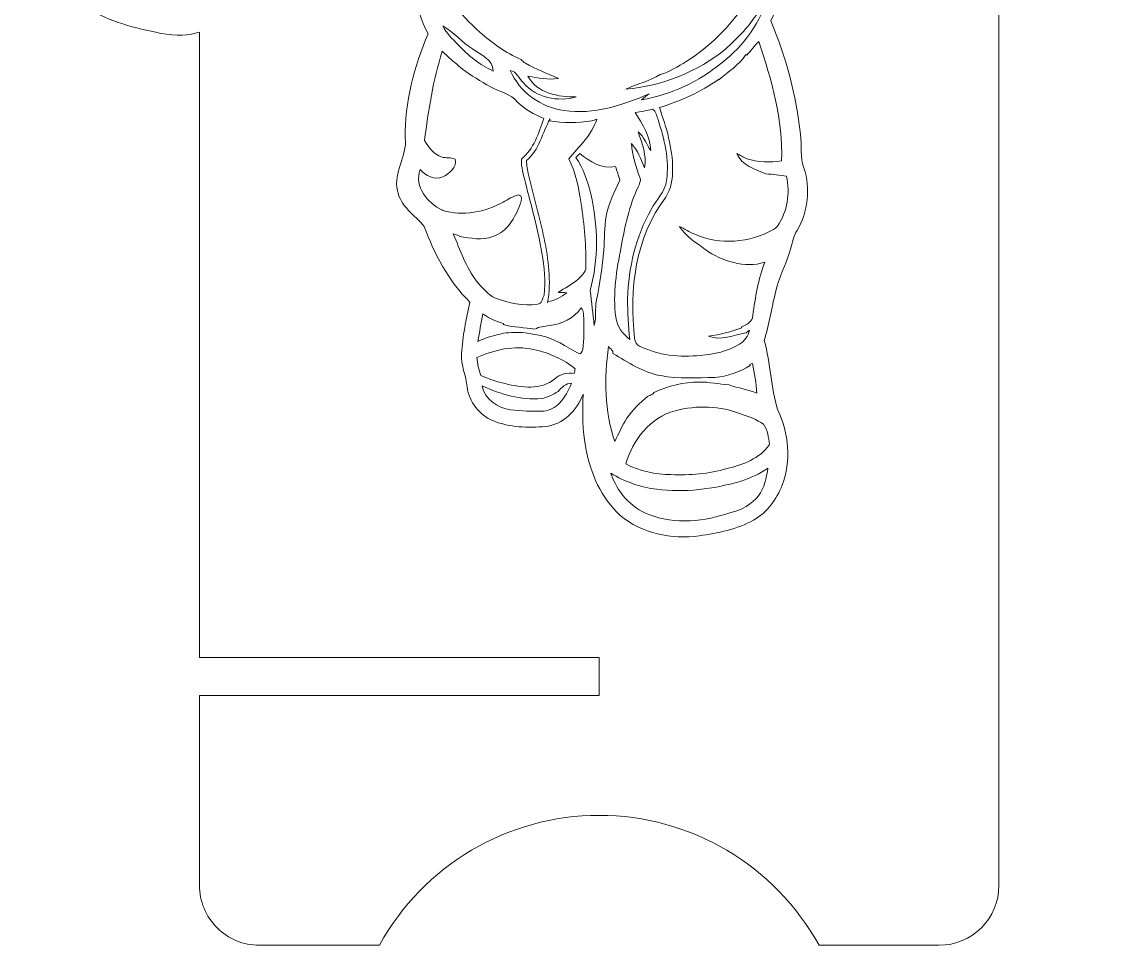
# Model space of a CAD drawing. Header units: millimetres. Extents: x -1650 to -402, y -637 to 45.
# Drawn here: x -1263.7 to -1155, y -146.6 to -54.2 of the extents above; entities that cross this region are included whole.
import ezdxf

# ---------------------------------------------------------------- set-up
doc = ezdxf.new("R2010")
doc.units = ezdxf.units.MM
doc.linetypes.add('K5LT32771', pattern=[0])
doc.linetypes.add('K5LT32772', pattern=[0])
doc.layers.add('layer 1', color=7, linetype='Continuous')

msp = doc.modelspace()

# ---------------------------------------------------------------- linework, layer by layer
at = {"layer": 'layer 1', "color": 1, "linetype": 'K5LT32771', "lineweight": 18, "true_color": 0xff0000}
for points, knots in [([(-1245.92, -55.23), (-1246.9, -55.56), (-1248.27, -55.62), (-1249.8, -55.35), (-1252.39, -54.79), (-1254.86, -54.25), (-1257.13, -52.8), (-1258.46, -51.96), (-1259.54, -50.8), (-1259.94, -49.33), (-1261.11, -48.16), (-1262.08, -47.05), (-1262.48, -45.34), (-1262.95, -43.29), (-1262.56, -41.31), (-1261.91, -39.36), (-1261.76, -38.91), (-1261.61, -38.48), (-1261.45, -38.05), (-1262.76, -36.5), (-1263.7, -34.85), (-1263.59, -32.72), (-1263.43, -29.7), (-1261.82, -26.66), (-1258.91, -25.48), (-1258.51, -25.32), (-1258.11, -25.2), (-1257.71, -25.13), (-1257.74, -24.81), (-1257.75, -24.48), (-1257.75, -24.14), (-1257.74, -24), (-1257.77, -23.82), (-1257.78, -23.68), (-1257.89, -22.53), (-1257.87, -21.54), (-1257.36, -20.46), (-1256.51, -18.67), (-1255.12, -17.61), (-1253.55, -16.52), (-1251.79, -15.3), (-1249.55, -14.82), (-1247.46, -15.31), (-1247.06, -15.41), (-1246.67, -15.53), (-1246.29, -15.68), (-1246.25, -15.14), (-1246.19, -14.63), (-1245.97, -14), (-1245.22, -11.76), (-1243.42, -10.28), (-1241.35, -9.31), (-1240.64, -8.97), (-1239.91, -8.72), (-1239.16, -8.58), (-1239.34, -7.64), (-1239.45, -6.69), (-1239.45, -5.71), (-1239.45, -3.87), (-1238.84, -2.05), (-1237.45, -0.79), (-1237.03, -0.41), (-1236.59, -0.12), (-1236.12, 0.11), (-1236.54, 6.32), (-1235.58, 12.66), (-1232.81, 18.26), (-1230.43, 23.05), (-1226.7, 27.14), (-1222.14, 29.92), (-1222.01, 30.81), (-1221.79, 31.72), (-1221.25, 32.44), (-1218.39, 36.23), (-1214.5, 37.44), (-1210.15, 37.19), (-1208.56, 37.26), (-1206.98, 37.08), (-1205.49, 36.41), (-1205.23, 36.74), (-1204.93, 37.05), (-1204.58, 37.33), (-1202.44, 39.07), (-1199.9, 39.08), (-1197.31, 38.8), (-1195.49, 38.56), (-1194.44, 37.79), (-1194.61, 36.18), (-1194.61, 36.18), (-1194.68, 32.57), (-1194.68, 32.57), (-1191.89, 31.57), (-1189.26, 30.14), (-1186.91, 28.33), (-1184.85, 26.74), (-1183.03, 24.86), (-1181.48, 22.78), (-1176.88, 22.39), (-1175.65, 19.46), (-1173.64, 16.04), (-1172.44, 13.5), (-1172.31, 11.57), (-1174.43, 10.93), (-1174.43, 10.93), (-1176.01, 10.47), (-1176.01, 10.47), (-1175.23, 6.88), (-1175.02, 3.17), (-1175.26, -0.51), (-1174.19, -1.11), (-1173.3, -2.01), (-1172.78, -3.21), (-1171.91, -5.25), (-1172.1, -7.33), (-1172.56, -9.44), (-1173.27, -12.73), (-1174.95, -15.72), (-1177.05, -18.33), (-1178.43, -20.04), (-1180.02, -21.58), (-1181.99, -22.49), (-1182.01, -22.55), (-1182.04, -22.61), (-1182.06, -22.67), (-1181.67, -22.72), (-1181.28, -22.78), (-1180.89, -22.84), (-1180.19, -22.39), (-1179.45, -22.05), (-1178.56, -21.89), (-1176.97, -21.59), (-1175.31, -21.97), (-1174.04, -22.87), (-1173.92, -22.79), (-1173.81, -22.71), (-1173.7, -22.63), (-1172.57, -21.29), (-1171.44, -20.22), (-1169.57, -19.95), (-1166.95, -19.58), (-1164.15, -20.78), (-1162.86, -23.15), (-1162.58, -23.65), (-1162.4, -24.15), (-1162.29, -24.65), (-1162.15, -24.67), (-1162.02, -24.68), (-1161.89, -24.69), (-1160.21, -24.84), (-1158.93, -25.94), (-1158.16, -27.38), (-1157.32, -28.94), (-1157.1, -30.62), (-1157.11, -32.35), (-1157.07, -32.41), (-1157.04, -32.47), (-1157, -32.53), (-1155.99, -34.4), (-1155.11, -36.2), (-1155.04, -38.37), (-1154.98, -40.57), (-1155.93, -41.77), (-1156.99, -43.33), (-1157.21, -44.51), (-1157.76, -45.61), (-1158.63, -46.47), (-1160.32, -48.16), (-1162.32, -48.9), (-1164.49, -49.76), (-1164.98, -49.91), (-1165.45, -50.08), (-1165.92, -50.24)], [0.6904094, 0.6904094, 0.6904094, 0.6904094, 0.6947368, 0.6947368, 0.6947368, 0.7052632, 0.7052632, 0.7052632, 0.7157895, 0.7157895, 0.7157895, 0.7263158, 0.7263158, 0.7263158, 0.7368421, 0.7368421, 0.7368421, 0.7473684, 0.7473684, 0.7473684, 0.7578947, 0.7578947, 0.7578947, 0.7684211, 0.7684211, 0.7684211, 0.7789474, 0.7789474, 0.7789474, 0.7894737, 0.7894737, 0.7894737, 0.8, 0.8, 0.8, 0.8105263, 0.8105263, 0.8105263, 0.8210526, 0.8210526, 0.8210526, 0.8315789, 0.8315789, 0.8315789, 0.8421053, 0.8421053, 0.8421053, 0.8526316, 0.8526316, 0.8526316, 0.8631579, 0.8631579, 0.8631579, 0.8736842, 0.8736842, 0.8736842, 0.8842105, 0.8842105, 0.8842105, 0.8947368, 0.8947368, 0.8947368, 0.9052632, 0.9052632, 0.9052632, 0.9157895, 0.9157895, 0.9157895, 0.9263158, 0.9263158, 0.9263158, 0.9368421, 0.9368421, 0.9368421, 0.9473684, 0.9473684, 0.9473684, 0.9578947, 0.9578947, 0.9578947, 0.9684211, 0.9684211, 0.9684211, 0.9789474, 0.9789474, 0.9789474, 1, 1, 1, 1.0105263, 1.0105263, 1.0105263, 1.0210526, 1.0210526, 1.0210526, 1.0315789, 1.0315789, 1.0315789, 1.0421053, 1.0421053, 1.0421053, 1.0526316, 1.0526316, 1.0526316, 1.0631579, 1.0631579, 1.0631579, 1.0736842, 1.0736842, 1.0736842, 1.0842105, 1.0842105, 1.0842105, 1.0947368, 1.0947368, 1.0947368, 1.1052632, 1.1052632, 1.1052632, 1.1157895, 1.1157895, 1.1157895, 1.1263158, 1.1263158, 1.1263158, 1.1368421, 1.1368421, 1.1368421, 1.1473684, 1.1473684, 1.1473684, 1.1578947, 1.1578947, 1.1578947, 1.1684211, 1.1684211, 1.1684211, 1.1789474, 1.1789474, 1.1789474, 1.1894737, 1.1894737, 1.1894737, 1.2, 1.2, 1.2, 1.2105263, 1.2105263, 1.2105263, 1.2210526, 1.2210526, 1.2210526, 1.2315789, 1.2315789, 1.2315789, 1.2421053, 1.2421053, 1.2421053, 1.2526316, 1.2526316, 1.2526316, 1.2631579, 1.2631579, 1.2631579, 1.2736842, 1.2736842, 1.2736842, 1.2842105, 1.2842105, 1.2842105, 1.2850836, 1.2850836, 1.2850836, 1.2850836]), ([(-1165.92, -50.24), (-1165.92, -94.12), (-1165.92, -140.6), (-1165.92, -140.6), (-1165.92, -143.91), (-1168.61, -146.6), (-1171.92, -146.6), (-1171.92, -146.6), (-1183.92, -146.6), (-1183.92, -146.6), (-1188.34, -138.58), (-1196.77, -133.6), (-1205.92, -133.6), (-1215.08, -133.6), (-1223.5, -138.58), (-1227.92, -146.6), (-1227.92, -146.6), (-1239.92, -146.6), (-1239.92, -146.6), (-1241.51, -146.6), (-1243.04, -145.97), (-1244.16, -144.84), (-1245.29, -143.72), (-1245.92, -142.19), (-1245.92, -140.6), (-1245.92, -140.6), (-1245.92, -121.6), (-1245.92, -121.6), (-1205.92, -121.6), (-1205.92, -121.6), (-1205.92, -117.8), (-1205.92, -117.8), (-1245.92, -117.8), (-1245.92, -117.8), (-1245.92, -87.83), (-1245.92, -55.23)], [0.8143234, 0.8143234, 0.8143234, 0.8143234, 0.8421053, 0.8421053, 0.8421053, 0.8947368, 0.8947368, 0.8947368, 1, 1, 1, 1.0526316, 1.0526316, 1.0526316, 1.1052632, 1.1052632, 1.1052632, 1.1578947, 1.1578947, 1.1578947, 1.2105263, 1.2105263, 1.2105263, 1.2631579, 1.2631579, 1.2631579, 1.3157895, 1.3157895, 1.3684211, 1.3684211, 1.4210526, 1.4210526, 1.4736842, 1.4736842, 1.4976956, 1.4976956, 1.4976956, 1.4976956])]:
    msp.add_open_spline(points, degree=3, knots=knots, dxfattribs=at)
at = {"layer": 'layer 1', "color": 3, "linetype": 'K5LT32772', "lineweight": 18, "true_color": 0x00ff00}
for points, knots in [([(-1202.69, 35), (-1201.28, 36.15), (-1199.32, 36), (-1197.63, 35.82), (-1199.12, 35.8), (-1200.86, 35.84), (-1201.98, 34.69), (-1202.84, 33.75), (-1202.61, 32.38), (-1202.31, 31.26), (-1201.65, 31.17), (-1200.99, 31.07), (-1200.33, 30.98), (-1199.56, 32.18), (-1198.83, 33.39), (-1198.05, 34.58), (-1198.55, 33.31), (-1199.22, 32.12), (-1199.74, 30.86), (-1195.77, 30.11), (-1191.95, 28.44), (-1188.74, 25.95), (-1186.49, 24.23), (-1184.58, 22.1), (-1183.01, 19.75), (-1181.13, 20.03), (-1179.05, 19.33), (-1178.05, 17.64), (-1179.21, 18.56), (-1180.8, 19.27), (-1182.25, 18.57), (-1181.4, 16.97), (-1180.59, 15.34), (-1180.01, 13.63), (-1179.34, 13.2), (-1178.55, 13.09), (-1177.77, 13.08), (-1178.41, 12.9), (-1179.05, 12.75), (-1179.72, 12.71), (-1178.13, 7.79), (-1177.86, 2.51), (-1178.47, -2.6), (-1177.3, -2.72), (-1176.03, -3.25), (-1175.54, -4.4), (-1174.94, -5.79), (-1175.21, -7.36), (-1175.49, -8.8), (-1176.15, -11.61), (-1177.61, -14.19), (-1179.38, -16.45), (-1180.7, -18.04), (-1182.25, -19.6), (-1184.3, -20.16), (-1184.99, -21.96), (-1185.69, -23.78), (-1186.67, -25.45), (-1184.48, -25.31), (-1182.3, -25.64), (-1180.15, -26), (-1179.51, -25.5), (-1178.84, -24.97), (-1178.01, -24.84), (-1176.7, -24.57), (-1175.03, -25.31), (-1174.86, -26.77), (-1173.74, -26.19), (-1172.61, -25.6), (-1171.61, -24.81), (-1170.95, -24.01), (-1170.24, -23.09), (-1169.15, -22.92), (-1167.77, -22.75), (-1166.16, -23.29), (-1165.49, -24.58), (-1165.03, -25.39), (-1165.07, -26.35), (-1165.11, -27.25), (-1164.15, -27.51), (-1163.15, -27.59), (-1162.16, -27.68), (-1161.53, -27.74), (-1161.09, -28.28), (-1160.8, -28.8), (-1160.15, -30.05), (-1160.1, -31.51), (-1160.12, -32.89), (-1160.15, -33.31), (-1159.82, -33.62), (-1159.64, -33.97), (-1158.84, -35.34), (-1158.1, -36.84), (-1158.04, -38.46), (-1158.01, -39.96), (-1159.13, -41.09), (-1159.89, -42.26), (-1159.91, -43.04), (-1160.19, -43.79), (-1160.74, -44.34), (-1162.06, -45.67), (-1163.88, -46.29), (-1165.59, -46.97), (-1165.24, -46.51), (-1164.88, -46.06), (-1164.53, -45.6), (-1164.98, -45.79), (-1165.41, -46.01), (-1165.85, -46.2), (-1165.71, -45.89), (-1165.55, -45.58), (-1165.39, -45.27), (-1165.55, -44.95), (-1165.79, -44.63), (-1165.78, -44.26), (-1165.81, -43.42), (-1165.23, -42.76), (-1164.83, -42.07), (-1164.93, -42.08), (-1165.12, -42.09), (-1165.22, -42.09), (-1165.12, -41.61), (-1165.19, -41.13), (-1165.24, -40.65), (-1166.96, -41.12), (-1168.15, -42.64), (-1169.86, -43.12), (-1171.84, -43.78), (-1174, -43.1), (-1175.65, -41.95), (-1176.14, -42.35), (-1176.65, -42.72), (-1177.18, -43.06), (-1177, -43.56), (-1176.9, -44.09), (-1176.77, -44.61), (-1176.05, -45.22), (-1175.21, -45.73), (-1174.69, -46.55), (-1174.22, -47.18), (-1174.05, -47.97), (-1173.93, -48.73), (-1174.26, -48.62), (-1174.59, -48.51), (-1174.91, -48.39), (-1174.61, -48.71), (-1174.31, -49.04), (-1174.03, -49.37), (-1174.38, -49.32), (-1174.72, -49.26), (-1175.07, -49.2), (-1174.73, -49.41), (-1174.39, -49.63), (-1174.07, -49.87), (-1175.97, -49.84), (-1177.91, -49.71), (-1179.73, -49.08), (-1180.49, -48.82), (-1181.23, -48.45), (-1181.79, -47.87), (-1182.23, -47.37), (-1182.93, -47.32), (-1183.49, -47.02), (-1185.14, -46.31), (-1186.48, -45.08), (-1187.72, -43.81), (-1187.34, -45.89), (-1187.1, -48.03), (-1187.46, -50.13), (-1187.68, -51.5), (-1188.13, -52.83), (-1188.74, -54.08), (-1187.24, -57.71), (-1186.19, -61.54), (-1185.78, -65.44), (-1185.61, -66.56), (-1185.87, -67.75), (-1185.43, -68.82), (-1184.76, -70.88), (-1185.03, -73.2), (-1186.11, -75.07), (-1186.47, -75.64), (-1186.58, -76.31), (-1186.78, -76.95), (-1187.22, -78.41), (-1187.94, -79.78), (-1188.28, -81.28), (-1188.69, -82.88), (-1188.92, -84.51), (-1189.4, -86.09), (-1188.77, -88.38), (-1188.76, -90.79), (-1188.04, -93.05), (-1186.95, -95.36), (-1186.68, -98.14), (-1187.6, -100.55), (-1188.17, -101.97), (-1189.11, -103.3), (-1190.47, -104.05), (-1192.13, -104.99), (-1194.04, -105.35), (-1195.91, -105.62), (-1198.66, -106.01), (-1201.66, -105.41), (-1203.82, -103.58), (-1205.71, -101.84), (-1206.8, -99.38), (-1207.25, -96.88), (-1207.6, -95.09), (-1207.59, -93.27), (-1207.53, -91.46), (-1208.14, -93.06), (-1209.52, -94.53), (-1211.31, -94.69), (-1213.05, -94.83), (-1214.88, -94.8), (-1216.51, -94.12), (-1217.91, -93.56), (-1218.93, -92.22), (-1219.13, -90.73), (-1219.25, -89.62), (-1219.77, -88.57), (-1219.69, -87.42), (-1219.61, -85.67), (-1219.22, -83.95), (-1218.85, -82.25), (-1220.98, -80.14), (-1222.41, -77.45), (-1223.43, -74.67), (-1224.39, -73.53), (-1225.83, -72.63), (-1226.11, -71.07), (-1226.54, -69.25), (-1225.11, -67.64), (-1225.33, -65.84), (-1225.4, -62.24), (-1224.44, -58.69), (-1223.05, -55.39), (-1224.55, -52.73), (-1224.52, -49.52), (-1224.13, -46.58), (-1226.23, -47.88), (-1228.76, -48.24), (-1231.19, -48.33), (-1231.81, -48.33), (-1232.36, -48.64), (-1232.95, -48.77), (-1235.63, -49.42), (-1238.48, -49.07), (-1241.04, -48.14), (-1241.53, -47.9), (-1242.04, -48.21), (-1242.54, -48.28), (-1245.06, -48.9), (-1247.88, -48.95), (-1250.18, -47.59), (-1249.53, -48.56), (-1249.18, -49.72), (-1249.2, -50.89), (-1249.43, -50.82), (-1249.67, -50.75), (-1249.91, -50.69), (-1249.64, -51.17), (-1249.25, -51.57), (-1248.91, -52), (-1249.32, -51.88), (-1249.71, -51.73), (-1250.11, -51.59), (-1249.8, -51.87), (-1249.48, -52.14), (-1249.17, -52.42), (-1251.35, -51.95), (-1253.6, -51.47), (-1255.52, -50.27), (-1256.29, -49.77), (-1257.06, -49.06), (-1257.11, -48.08), (-1257.1, -47.8), (-1257.38, -47.66), (-1257.55, -47.48), (-1258.42, -46.71), (-1259.28, -45.83), (-1259.55, -44.66), (-1259.88, -43.2), (-1259.52, -41.71), (-1259.07, -40.32), (-1258.75, -39.39), (-1258.47, -38.43), (-1257.89, -37.62), (-1258.98, -36.18), (-1260.65, -34.86), (-1260.6, -32.88), (-1260.45, -31.05), (-1259.59, -28.98), (-1257.78, -28.26), (-1256.5, -27.73), (-1255.09, -28.12), (-1253.89, -28.67), (-1254.19, -27.19), (-1254.78, -25.74), (-1254.75, -24.21), (-1254.73, -23.39), (-1255.04, -22.53), (-1254.65, -21.75), (-1254.09, -20.51), (-1252.92, -19.73), (-1251.84, -18.98), (-1250.78, -18.24), (-1249.42, -17.92), (-1248.15, -18.23), (-1246.47, -18.62), (-1245.1, -19.78), (-1243.98, -21.04), (-1243.87, -19.91), (-1243.78, -18.77), (-1243.51, -17.66), (-1243.28, -16.78), (-1243.45, -15.83), (-1243.13, -14.96), (-1242.69, -13.53), (-1241.38, -12.61), (-1240.08, -12.02), (-1239.09, -11.55), (-1237.96, -11.26), (-1236.88, -11.56), (-1235.66, -11.86), (-1234.73, -12.75), (-1233.89, -13.62), (-1235.33, -11.23), (-1236.44, -8.54), (-1236.45, -5.71), (-1236.44, -4.74), (-1236.19, -3.69), (-1235.44, -3.02), (-1234.75, -2.39), (-1233.79, -2.2), (-1232.9, -2.07), (-1233.72, 4.35), (-1233.04, 11.1), (-1230.12, 16.93), (-1227.76, 21.73), (-1223.85, 25.72), (-1219.11, 28.19), (-1219.53, 29.89), (-1218.55, 31.62), (-1217.12, 32.51), (-1217.48, 32.01), (-1217.93, 31.54), (-1218.08, 30.92), (-1218.31, 30.2), (-1218.21, 29.43), (-1218.08, 28.7), (-1214.44, 30.37), (-1210.46, 31.28), (-1206.46, 31.38), (-1206.67, 32.29), (-1207.53, 32.81), (-1208.33, 33.14), (-1209.47, 33.62), (-1210.7, 33.77), (-1211.9, 33.97), (-1210.18, 34.27), (-1208.3, 34.4), (-1206.66, 33.65), (-1205.75, 33.23), (-1205.1, 32.37), (-1204.86, 31.4), (-1204.52, 31.39), (-1204.18, 31.37), (-1203.83, 31.35), (-1203.89, 32.63), (-1203.77, 34.13), (-1202.69, 35)], [0, 0, 0, 0, 0.008, 0.008, 0.008, 0.016, 0.016, 0.016, 0.024, 0.024, 0.024, 0.032, 0.032, 0.032, 0.04, 0.04, 0.04, 0.048, 0.048, 0.048, 0.056, 0.056, 0.056, 0.064, 0.064, 0.064, 0.072, 0.072, 0.072, 0.08, 0.08, 0.08, 0.088, 0.088, 0.088, 0.096, 0.096, 0.096, 0.104, 0.104, 0.104, 0.112, 0.112, 0.112, 0.12, 0.12, 0.12, 0.128, 0.128, 0.128, 0.136, 0.136, 0.136, 0.144, 0.144, 0.144, 0.152, 0.152, 0.152, 0.16, 0.16, 0.16, 0.168, 0.168, 0.168, 0.176, 0.176, 0.176, 0.184, 0.184, 0.184, 0.192, 0.192, 0.192, 0.2, 0.2, 0.2, 0.208, 0.208, 0.208, 0.216, 0.216, 0.216, 0.224, 0.224, 0.224, 0.232, 0.232, 0.232, 0.24, 0.24, 0.24, 0.248, 0.248, 0.248, 0.256, 0.256, 0.256, 0.264, 0.264, 0.264, 0.272, 0.272, 0.272, 0.28, 0.28, 0.28, 0.288, 0.288, 0.288, 0.296, 0.296, 0.296, 0.304, 0.304, 0.304, 0.312, 0.312, 0.312, 0.32, 0.32, 0.32, 0.328, 0.328, 0.328, 0.336, 0.336, 0.336, 0.344, 0.344, 0.344, 0.352, 0.352, 0.352, 0.36, 0.36, 0.36, 0.368, 0.368, 0.368, 0.376, 0.376, 0.376, 0.384, 0.384, 0.384, 0.392, 0.392, 0.392, 0.4, 0.4, 0.4, 0.408, 0.408, 0.408, 0.416, 0.416, 0.416, 0.424, 0.424, 0.424, 0.432, 0.432, 0.432, 0.44, 0.44, 0.44, 0.448, 0.448, 0.448, 0.456, 0.456, 0.456, 0.464, 0.464, 0.464, 0.472, 0.472, 0.472, 0.48, 0.48, 0.48, 0.488, 0.488, 0.488, 0.496, 0.496, 0.496, 0.504, 0.504, 0.504, 0.512, 0.512, 0.512, 0.52, 0.52, 0.52, 0.528, 0.528, 0.528, 0.536, 0.536, 0.536, 0.544, 0.544, 0.544, 0.552, 0.552, 0.552, 0.56, 0.56, 0.56, 0.568, 0.568, 0.568, 0.576, 0.576, 0.576, 0.584, 0.584, 0.584, 0.592, 0.592, 0.592, 0.6, 0.6, 0.6, 0.608, 0.608, 0.608, 0.616, 0.616, 0.616, 0.624, 0.624, 0.624, 0.632, 0.632, 0.632, 0.64, 0.64, 0.64, 0.648, 0.648, 0.648, 0.656, 0.656, 0.656, 0.664, 0.664, 0.664, 0.672, 0.672, 0.672, 0.68, 0.68, 0.68, 0.688, 0.688, 0.688, 0.696, 0.696, 0.696, 0.704, 0.704, 0.704, 0.712, 0.712, 0.712, 0.72, 0.72, 0.72, 0.728, 0.728, 0.728, 0.736, 0.736, 0.736, 0.744, 0.744, 0.744, 0.752, 0.752, 0.752, 0.76, 0.76, 0.76, 0.768, 0.768, 0.768, 0.776, 0.776, 0.776, 0.784, 0.784, 0.784, 0.792, 0.792, 0.792, 0.8, 0.8, 0.8, 0.808, 0.808, 0.808, 0.816, 0.816, 0.816, 0.824, 0.824, 0.824, 0.832, 0.832, 0.832, 0.84, 0.84, 0.84, 0.848, 0.848, 0.848, 0.856, 0.856, 0.856, 0.864, 0.864, 0.864, 0.872, 0.872, 0.872, 0.88, 0.88, 0.88, 0.888, 0.888, 0.888, 0.896, 0.896, 0.896, 0.904, 0.904, 0.904, 0.912, 0.912, 0.912, 0.92, 0.92, 0.92, 0.928, 0.928, 0.928, 0.936, 0.936, 0.936, 0.944, 0.944, 0.944, 0.952, 0.952, 0.952, 0.96, 0.96, 0.96, 0.968, 0.968, 0.968, 0.976, 0.976, 0.976, 0.984, 0.984, 0.984, 1, 1, 1, 1]), ([(-1194.68, -33.72), (-1194.68, -33.72), (-1194.68, -33.72), (-1194.68, -33.72), (-1195.1, -33.93), (-1195.53, -34.14), (-1195.91, -34.44), (-1196.12, -35.32), (-1196.13, -36.25), (-1196.35, -37.13), (-1197.06, -40.19), (-1197.89, -43.3), (-1199.59, -45.98), (-1200.78, -47.96), (-1202.49, -49.85), (-1204.82, -50.4), (-1206.86, -50.9), (-1208.94, -50.23), (-1210.72, -49.24), (-1211.7, -48.58), (-1212.69, -47.92), (-1213.52, -47.08), (-1213.52, -47), (-1213.52, -46.85), (-1213.52, -46.77), (-1211.42, -47.94), (-1209.07, -48.86), (-1206.63, -48.82), (-1207.92, -47.99), (-1209.15, -47.07), (-1210.18, -45.92), (-1210.47, -45.91), (-1210.77, -45.9), (-1211.06, -45.89), (-1211.84, -46.63), (-1212.95, -46.54), (-1213.94, -46.51), (-1215.03, -46.09), (-1216.08, -45.57), (-1217.09, -44.97), (-1217.9, -44.47), (-1218.56, -43.51), (-1219.63, -43.6), (-1220.25, -43.63), (-1220.93, -43.46), (-1221.52, -43.68), (-1221.9, -45.31), (-1222.38, -46.95), (-1222.41, -48.64), (-1221.68, -51.26), (-1219.86, -53.44), (-1217.86, -55.23), (-1216.61, -56.3), (-1215.27, -57.33), (-1213.74, -57.95), (-1213.64, -58.13), (-1213.46, -58.24), (-1213.28, -58.34), (-1212.22, -58.92), (-1211.12, -59.39), (-1210, -59.85), (-1211.02, -60.06), (-1212.04, -59.77), (-1213.05, -59.63), (-1212.13, -61.35), (-1209.99, -61.74), (-1208.21, -61.7), (-1210.05, -62.24), (-1212.22, -61.78), (-1213.51, -60.31), (-1213.94, -59.88), (-1214.16, -59.18), (-1214.82, -59.05), (-1213.89, -61.23), (-1211.75, -62.77), (-1209.41, -63.08), (-1206.48, -63.51), (-1203.57, -62.54), (-1200.91, -61.4), (-1201.18, -61.58), (-1201.43, -61.77), (-1201.67, -62), (-1198.75, -61.48), (-1195.94, -60.19), (-1193.65, -58.3), (-1191.45, -56.61), (-1189.72, -54.2), (-1188.97, -51.51), (-1189.53, -52.11), (-1189.72, -52.95), (-1190.25, -53.58), (-1191.09, -54.82), (-1192.14, -55.89), (-1193.25, -56.9), (-1196.08, -59.21), (-1199.63, -60.62), (-1203.26, -60.94), (-1202.13, -60.4), (-1200.87, -60.14), (-1199.81, -59.48), (-1198.86, -59.21), (-1198.05, -58.64), (-1197.2, -58.18), (-1194.89, -56.65), (-1192.78, -54.72), (-1191.34, -52.33), (-1190.44, -50.64), (-1189.58, -48.84), (-1189.51, -46.89), (-1189.89, -47.41), (-1190.15, -48), (-1190.46, -48.56), (-1191.05, -49.65), (-1191.95, -50.52), (-1192.82, -51.38), (-1193.55, -52.05), (-1194.29, -52.75), (-1195.21, -53.15), (-1193.91, -51.7), (-1192.59, -50.17), (-1191.84, -48.34), (-1190.65, -46.28), (-1189.98, -43.92), (-1189.78, -41.55), (-1189.62, -40.44), (-1190.21, -39.36), (-1189.91, -38.26), (-1189.84, -37.69), (-1189.16, -37.38), (-1189.23, -36.76), (-1189.2, -34.69), (-1189.24, -32.63), (-1189.25, -30.56), (-1189.24, -30.2), (-1189.35, -29.87), (-1189.49, -29.56), (-1190.95, -31.25), (-1192.71, -32.67), (-1194.68, -33.72)], [0, 0, 0, 0, 0.021277, 0.021277, 0.021277, 0.042553, 0.042553, 0.042553, 0.06383, 0.06383, 0.06383, 0.085106, 0.085106, 0.085106, 0.106383, 0.106383, 0.106383, 0.12766, 0.12766, 0.12766, 0.148936, 0.148936, 0.148936, 0.170213, 0.170213, 0.170213, 0.191489, 0.191489, 0.191489, 0.212766, 0.212766, 0.212766, 0.234043, 0.234043, 0.234043, 0.255319, 0.255319, 0.255319, 0.276596, 0.276596, 0.276596, 0.297872, 0.297872, 0.297872, 0.319149, 0.319149, 0.319149, 0.340426, 0.340426, 0.340426, 0.361702, 0.361702, 0.361702, 0.382979, 0.382979, 0.382979, 0.404255, 0.404255, 0.404255, 0.425532, 0.425532, 0.425532, 0.446809, 0.446809, 0.446809, 0.468085, 0.468085, 0.468085, 0.489362, 0.489362, 0.489362, 0.510638, 0.510638, 0.510638, 0.531915, 0.531915, 0.531915, 0.553191, 0.553191, 0.553191, 0.574468, 0.574468, 0.574468, 0.595745, 0.595745, 0.595745, 0.617021, 0.617021, 0.617021, 0.638298, 0.638298, 0.638298, 0.659574, 0.659574, 0.659574, 0.680851, 0.680851, 0.680851, 0.702128, 0.702128, 0.702128, 0.723404, 0.723404, 0.723404, 0.744681, 0.744681, 0.744681, 0.765957, 0.765957, 0.765957, 0.787234, 0.787234, 0.787234, 0.808511, 0.808511, 0.808511, 0.829787, 0.829787, 0.829787, 0.851064, 0.851064, 0.851064, 0.87234, 0.87234, 0.87234, 0.893617, 0.893617, 0.893617, 0.914894, 0.914894, 0.914894, 0.93617, 0.93617, 0.93617, 0.957447, 0.957447, 0.957447, 1, 1, 1, 1]), ([(-1221.56, -54.6), (-1221.56, -54.6), (-1221.56, -54.6), (-1221.56, -54.6), (-1221.22, -55.34), (-1220.6, -55.88), (-1220.06, -56.47), (-1219.04, -57.54), (-1217.88, -58.51), (-1216.52, -59.13), (-1216.54, -57.93), (-1217.77, -57.5), (-1218.59, -56.91), (-1219.67, -56.25), (-1220.46, -55.22), (-1221.56, -54.6)], [0, 0, 0, 0, 0.166667, 0.166667, 0.166667, 0.333333, 0.333333, 0.333333, 0.5, 0.5, 0.5, 0.666667, 0.666667, 0.666667, 1, 1, 1, 1]), ([(-1191.15, -57.53), (-1191.15, -57.53), (-1191.15, -57.53), (-1191.15, -57.53), (-1191.23, -57.48), (-1191.23, -57.48), (-1191.91, -58.51), (-1192.98, -59.19), (-1193.92, -59.96), (-1193.92, -59.96), (-1193.97, -59.95), (-1193.97, -59.95), (-1195.77, -61.23), (-1197.8, -62.12), (-1199.9, -62.78), (-1199.19, -64.76), (-1198.57, -66.81), (-1198.57, -68.93), (-1198.55, -69.9), (-1198.72, -70.9), (-1199.26, -71.73), (-1202.29, -75.72), (-1202.97, -81.03), (-1202.37, -85.89), (-1202.3, -86.18), (-1202.2, -86.53), (-1201.88, -86.65), (-1200.01, -87.56), (-1197.84, -87.8), (-1195.78, -87.57), (-1194.42, -87.48), (-1193.05, -87.15), (-1191.87, -86.44), (-1191.34, -86.16), (-1191.03, -85.63), (-1190.89, -85.06), (-1190.97, -85.13), (-1191.13, -85.26), (-1191.21, -85.32), (-1192.44, -85.52), (-1193.76, -86.16), (-1194.97, -85.64), (-1193.83, -85.52), (-1192.71, -85.21), (-1191.63, -84.81), (-1191.63, -84.81), (-1191.7, -84.75), (-1191.7, -84.75), (-1191.23, -84.48), (-1190.53, -84.23), (-1190.55, -83.57), (-1190.29, -81.77), (-1190.03, -79.96), (-1189.34, -78.26), (-1191.41, -78.87), (-1193.59, -78.15), (-1195.32, -76.99), (-1196.22, -76.26), (-1197.28, -75.67), (-1197.9, -74.66), (-1197.37, -74.89), (-1196.9, -75.27), (-1196.34, -75.44), (-1193.85, -76.58), (-1190.86, -76.3), (-1188.49, -74.99), (-1188.33, -74.9), (-1188.19, -74.78), (-1188.08, -74.64), (-1187.08, -73.2), (-1186.8, -71.34), (-1187.18, -69.64), (-1187.87, -69.58), (-1188.55, -69.45), (-1189.23, -69.4), (-1190.32, -68.97), (-1191.68, -68.56), (-1192.14, -67.36), (-1191.81, -67.53), (-1191.5, -67.75), (-1191.15, -67.89), (-1190.03, -68.24), (-1188.83, -68.31), (-1187.67, -68.11), (-1187.52, -64.01), (-1188.66, -60.01), (-1189.96, -56.16), (-1190.37, -56.61), (-1190.75, -57.08), (-1191.15, -57.53)], [0, 0, 0, 0, 0.032258, 0.032258, 0.064516, 0.064516, 0.064516, 0.096774, 0.096774, 0.096774, 0.129032, 0.129032, 0.129032, 0.16129, 0.16129, 0.16129, 0.193548, 0.193548, 0.193548, 0.225806, 0.225806, 0.225806, 0.258065, 0.258065, 0.258065, 0.290323, 0.290323, 0.290323, 0.322581, 0.322581, 0.322581, 0.354839, 0.354839, 0.354839, 0.387097, 0.387097, 0.387097, 0.419355, 0.419355, 0.419355, 0.451613, 0.451613, 0.451613, 0.483871, 0.483871, 0.483871, 0.516129, 0.516129, 0.516129, 0.548387, 0.548387, 0.548387, 0.580645, 0.580645, 0.580645, 0.612903, 0.612903, 0.612903, 0.645161, 0.645161, 0.645161, 0.677419, 0.677419, 0.677419, 0.709677, 0.709677, 0.709677, 0.741935, 0.741935, 0.741935, 0.774194, 0.774194, 0.774194, 0.806452, 0.806452, 0.806452, 0.83871, 0.83871, 0.83871, 0.870968, 0.870968, 0.870968, 0.903226, 0.903226, 0.903226, 0.935484, 0.935484, 0.935484, 1, 1, 1, 1]), ([(-1223.39, -66.07), (-1223.39, -66.07), (-1223.39, -66.07), (-1223.39, -66.07), (-1222.99, -66.75), (-1222.48, -67.45), (-1221.7, -67.72), (-1221.26, -67.87), (-1220.75, -67.7), (-1220.34, -67.94), (-1220.11, -68.73), (-1220.91, -69.4), (-1221.55, -69.7), (-1222.39, -70.08), (-1223.27, -69.61), (-1223.83, -68.98), (-1224.49, -70.7), (-1223.07, -72.34), (-1221.61, -73.05), (-1221.61, -73.05), (-1221.58, -73.09), (-1221.58, -73.09), (-1219.54, -73.64), (-1217.36, -73.25), (-1215.53, -72.24), (-1215.04, -71.97), (-1214.56, -71.63), (-1214, -71.52), (-1213.52, -71.58), (-1213.73, -72.14), (-1213.82, -72.45), (-1214.35, -73.76), (-1215.09, -75.23), (-1216.55, -75.67), (-1217.63, -76.1), (-1218.79, -75.83), (-1219.9, -75.69), (-1219.9, -75.69), (-1219.93, -75.6), (-1219.93, -75.6), (-1220.08, -75.55), (-1220.38, -75.45), (-1220.53, -75.4), (-1219.84, -77.03), (-1219.24, -78.74), (-1218.18, -80.18), (-1217.61, -80.8), (-1217.07, -81.52), (-1216.28, -81.84), (-1214.96, -82.36), (-1213.52, -82.64), (-1212.1, -82.46), (-1211.63, -82.45), (-1211.62, -81.85), (-1211.42, -81.55), (-1211.32, -80.14), (-1211.37, -78.73), (-1211.65, -77.35), (-1212.07, -74.96), (-1212.7, -72.62), (-1213.31, -70.28), (-1213.47, -69.51), (-1213.74, -68.73), (-1213.7, -67.93), (-1212.49, -66.89), (-1211.94, -65.35), (-1211.47, -63.87), (-1212.39, -63.42), (-1213.36, -62.99), (-1214.08, -62.22), (-1214.79, -61.41), (-1215.89, -61.19), (-1216.8, -60.69), (-1217.78, -60.16), (-1218.71, -59.55), (-1219.61, -58.92), (-1220.12, -58.5), (-1220.62, -58.07), (-1221.1, -57.62), (-1221.24, -57.5), (-1221.49, -57.27), (-1221.62, -57.14), (-1222.55, -60.04), (-1223.02, -63.06), (-1223.39, -66.07)], [0, 0, 0, 0, 0.034483, 0.034483, 0.034483, 0.068966, 0.068966, 0.068966, 0.103448, 0.103448, 0.103448, 0.137931, 0.137931, 0.137931, 0.172414, 0.172414, 0.172414, 0.206897, 0.206897, 0.206897, 0.241379, 0.241379, 0.241379, 0.275862, 0.275862, 0.275862, 0.310345, 0.310345, 0.310345, 0.344828, 0.344828, 0.344828, 0.37931, 0.37931, 0.37931, 0.413793, 0.413793, 0.413793, 0.448276, 0.448276, 0.448276, 0.482759, 0.482759, 0.482759, 0.517241, 0.517241, 0.517241, 0.551724, 0.551724, 0.551724, 0.586207, 0.586207, 0.586207, 0.62069, 0.62069, 0.62069, 0.655172, 0.655172, 0.655172, 0.689655, 0.689655, 0.689655, 0.724138, 0.724138, 0.724138, 0.758621, 0.758621, 0.758621, 0.793103, 0.793103, 0.793103, 0.827586, 0.827586, 0.827586, 0.862069, 0.862069, 0.862069, 0.896552, 0.896552, 0.896552, 0.931034, 0.931034, 0.931034, 1, 1, 1, 1]), ([(-1202.31, -63.26), (-1202.31, -63.26), (-1202.31, -63.26), (-1202.31, -63.26), (-1201.6, -64.43), (-1200.83, -65.65), (-1200.74, -67.07), (-1201.21, -66.47), (-1201.41, -65.69), (-1202.02, -65.2), (-1201.63, -66.35), (-1201.13, -67.57), (-1201.39, -68.8), (-1201.77, -67.96), (-1202.05, -67.03), (-1202.7, -66.36), (-1202.63, -67.56), (-1202.23, -68.72), (-1201.83, -69.85), (-1201.7, -70.14), (-1201.92, -70.43), (-1202.01, -70.71), (-1202.92, -72.59), (-1203.35, -74.65), (-1203.72, -76.69), (-1204.17, -79.01), (-1204.58, -81.39), (-1204.26, -83.75), (-1204.17, -84.68), (-1203.54, -85.41), (-1202.85, -85.99), (-1203.06, -84.64), (-1203.03, -83.27), (-1203.09, -81.91), (-1202.98, -78.81), (-1202.27, -75.67), (-1200.72, -72.96), (-1200.2, -72.01), (-1199.31, -71.21), (-1199.18, -70.07), (-1198.87, -68.01), (-1199.41, -65.93), (-1200.03, -63.97), (-1200.17, -63.61), (-1200.22, -63.14), (-1200.59, -62.94), (-1201.16, -63.09), (-1201.74, -63.17), (-1202.31, -63.26)], [0, 0, 0, 0, 0.058824, 0.058824, 0.058824, 0.117647, 0.117647, 0.117647, 0.176471, 0.176471, 0.176471, 0.235294, 0.235294, 0.235294, 0.294118, 0.294118, 0.294118, 0.352941, 0.352941, 0.352941, 0.411765, 0.411765, 0.411765, 0.470588, 0.470588, 0.470588, 0.529412, 0.529412, 0.529412, 0.588235, 0.588235, 0.588235, 0.647059, 0.647059, 0.647059, 0.705882, 0.705882, 0.705882, 0.764706, 0.764706, 0.764706, 0.823529, 0.823529, 0.823529, 0.882353, 0.882353, 0.882353, 1, 1, 1, 1]), ([(-1210.84, -63.89), (-1210.84, -63.89), (-1210.84, -63.89), (-1210.84, -63.89), (-1211.6, -65.29), (-1211.9, -67.02), (-1213.2, -68.08), (-1213.16, -68.56), (-1213.12, -69.05), (-1213, -69.52), (-1212.48, -71.64), (-1211.89, -73.75), (-1211.42, -75.88), (-1211, -77.99), (-1210.7, -80.16), (-1211.08, -82.3), (-1211.08, -82.3), (-1211.05, -82.18), (-1211.05, -82.18), (-1210.35, -82.09), (-1209.7, -81.75), (-1209.16, -81.3), (-1209.46, -81.29), (-1209.75, -81.28), (-1210.04, -81.27), (-1209.37, -80.84), (-1208.62, -80.5), (-1208.03, -79.94), (-1207.71, -79.6), (-1207.24, -79.28), (-1207.25, -78.76), (-1207.2, -76.63), (-1207.43, -74.5), (-1207.72, -72.4), (-1207.98, -70.86), (-1208.24, -69.29), (-1208.97, -67.89), (-1207.92, -66.67), (-1206.65, -65.52), (-1206.16, -63.94), (-1206.29, -63.98), (-1206.53, -64.06), (-1206.65, -64.1), (-1208.06, -64.35), (-1209.5, -64.34), (-1210.91, -64.1), (-1210.89, -64.05), (-1210.86, -63.95), (-1210.84, -63.89)], [0, 0, 0, 0, 0.058824, 0.058824, 0.058824, 0.117647, 0.117647, 0.117647, 0.176471, 0.176471, 0.176471, 0.235294, 0.235294, 0.235294, 0.294118, 0.294118, 0.294118, 0.352941, 0.352941, 0.352941, 0.411765, 0.411765, 0.411765, 0.470588, 0.470588, 0.470588, 0.529412, 0.529412, 0.529412, 0.588235, 0.588235, 0.588235, 0.647059, 0.647059, 0.647059, 0.705882, 0.705882, 0.705882, 0.764706, 0.764706, 0.764706, 0.823529, 0.823529, 0.823529, 0.882353, 0.882353, 0.882353, 1, 1, 1, 1]), ([(-1208.25, -67.76), (-1208.25, -67.76), (-1208.25, -67.76), (-1208.25, -67.76), (-1207.51, -68.86), (-1207.07, -70.12), (-1206.77, -71.4), (-1206.03, -74.57), (-1205.94, -77.94), (-1206.83, -81.09), (-1206.67, -82.25), (-1206.55, -83.42), (-1206.41, -84.59), (-1206.18, -83.76), (-1206.38, -82.89), (-1206.19, -82.05), (-1205.87, -80.39), (-1205.57, -78.72), (-1205.46, -77.03), (-1205.37, -75.9), (-1205.43, -74.76), (-1205.23, -73.64), (-1204.98, -72.37), (-1204.41, -71.19), (-1203.84, -70.04), (-1203.99, -69.58), (-1204.13, -69.13), (-1204.29, -68.67), (-1205.63, -68.98), (-1206.87, -68.17), (-1207.87, -67.37), (-1208, -67.5), (-1208.13, -67.63), (-1208.25, -67.76)], [0, 0, 0, 0, 0.083333, 0.083333, 0.083333, 0.166667, 0.166667, 0.166667, 0.25, 0.25, 0.25, 0.333333, 0.333333, 0.333333, 0.416667, 0.416667, 0.416667, 0.5, 0.5, 0.5, 0.583333, 0.583333, 0.583333, 0.666667, 0.666667, 0.666667, 0.75, 0.75, 0.75, 0.833333, 0.833333, 0.833333, 1, 1, 1, 1]), ([(-1210.94, -84.59), (-1210.94, -84.59), (-1210.94, -84.59), (-1210.94, -84.59), (-1211.41, -84.69), (-1211.95, -84.68), (-1212.35, -84.96), (-1213.4, -84.74), (-1214.49, -84.82), (-1215.52, -84.48), (-1215.52, -84.48), (-1215.47, -84.4), (-1215.47, -84.4), (-1216.07, -84.21), (-1216.68, -84.01), (-1217.2, -83.64), (-1217.29, -83.59), (-1217.46, -83.48), (-1217.55, -83.43), (-1217.76, -84.33), (-1217.89, -85.25), (-1218.05, -86.17), (-1217.25, -85.76), (-1216.37, -85.58), (-1215.51, -85.35), (-1214.78, -85.3), (-1214.05, -85.22), (-1213.31, -85.31), (-1212.81, -85.43), (-1212.29, -85.48), (-1211.78, -85.58), (-1210.41, -85.89), (-1209.22, -86.68), (-1208.02, -87.36), (-1207.79, -87.54), (-1207.59, -87.18), (-1207.57, -86.99), (-1207.42, -85.98), (-1207.45, -84.96), (-1207.46, -83.95), (-1207.5, -83.57), (-1207.44, -83.13), (-1207.71, -82.83), (-1208.46, -83.87), (-1209.69, -84.45), (-1210.94, -84.59)], [0, 0, 0, 0, 0.0625, 0.0625, 0.0625, 0.125, 0.125, 0.125, 0.1875, 0.1875, 0.1875, 0.25, 0.25, 0.25, 0.3125, 0.3125, 0.3125, 0.375, 0.375, 0.375, 0.4375, 0.4375, 0.4375, 0.5, 0.5, 0.5, 0.5625, 0.5625, 0.5625, 0.625, 0.625, 0.625, 0.6875, 0.6875, 0.6875, 0.75, 0.75, 0.75, 0.8125, 0.8125, 0.8125, 0.875, 0.875, 0.875, 1, 1, 1, 1]), ([(-1218.16, -87.8), (-1218.16, -87.8), (-1218.16, -87.8), (-1218.16, -87.8), (-1218.11, -88.41), (-1217.96, -89.01), (-1217.75, -89.59), (-1216.96, -89.91), (-1216.16, -90.22), (-1215.32, -90.4), (-1213.72, -90.78), (-1211.71, -91.1), (-1210.37, -89.92), (-1209.85, -89.4), (-1209.11, -89.31), (-1208.41, -89.38), (-1208.39, -89.27), (-1208.35, -89.05), (-1208.33, -88.93), (-1208.86, -88.4), (-1209.55, -88.08), (-1210.21, -87.74), (-1210.94, -87.42), (-1211.69, -87.13), (-1212.48, -87), (-1214.4, -86.53), (-1216.4, -87.01), (-1218.16, -87.8)], [0, 0, 0, 0, 0.1, 0.1, 0.1, 0.2, 0.2, 0.2, 0.3, 0.3, 0.3, 0.4, 0.4, 0.4, 0.5, 0.5, 0.5, 0.6, 0.6, 0.6, 0.7, 0.7, 0.7, 0.8, 0.8, 0.8, 1, 1, 1, 1]), ([(-1205, -86.7), (-1205, -86.7), (-1205, -86.7), (-1205, -86.7), (-1205.41, -89.86), (-1205.38, -93.15), (-1204.37, -96.2), (-1203.96, -95.42), (-1203.65, -94.59), (-1203.14, -93.87), (-1202.6, -93.01), (-1201.83, -92.34), (-1201.07, -91.68), (-1200.91, -91.61), (-1200.75, -91.54), (-1200.59, -91.46), (-1200.55, -91.42), (-1200.48, -91.34), (-1200.44, -91.3), (-1199.02, -90.63), (-1197.47, -90.22), (-1195.9, -90.24), (-1194.9, -90.23), (-1193.92, -90.44), (-1192.93, -90.53), (-1192.01, -90.85), (-1191.04, -90.99), (-1190.14, -91.35), (-1190.22, -90.35), (-1190.38, -89.37), (-1190.57, -88.39), (-1190.64, -88.41), (-1190.78, -88.45), (-1190.85, -88.47), (-1190.85, -88.47), (-1190.82, -88.58), (-1190.82, -88.58), (-1191.88, -89.26), (-1193.08, -89.67), (-1194.33, -89.79), (-1196.14, -89.79), (-1197.97, -89.94), (-1199.76, -89.6), (-1201.54, -89.31), (-1203.03, -88.25), (-1204.55, -87.37), (-1204.55, -87.32), (-1204.54, -87.22), (-1204.54, -87.18), (-1204.69, -87.01), (-1204.84, -86.85), (-1205, -86.7)], [0, 0, 0, 0, 0.055556, 0.055556, 0.055556, 0.111111, 0.111111, 0.111111, 0.166667, 0.166667, 0.166667, 0.222222, 0.222222, 0.222222, 0.277778, 0.277778, 0.277778, 0.333333, 0.333333, 0.333333, 0.388889, 0.388889, 0.388889, 0.444444, 0.444444, 0.444444, 0.5, 0.5, 0.5, 0.555556, 0.555556, 0.555556, 0.611111, 0.611111, 0.611111, 0.666667, 0.666667, 0.666667, 0.722222, 0.722222, 0.722222, 0.777778, 0.777778, 0.777778, 0.833333, 0.833333, 0.833333, 0.888889, 0.888889, 0.888889, 1, 1, 1, 1]), ([(-1210.03, -91.18), (-1210.03, -91.18), (-1210.03, -91.18), (-1210.03, -91.18), (-1210.53, -91.52), (-1211.1, -91.77), (-1211.69, -91.89), (-1213.75, -92.06), (-1215.77, -91.48), (-1217.63, -90.62), (-1217.37, -91.99), (-1216.09, -92.81), (-1214.79, -93.01), (-1213.7, -93.15), (-1212.59, -93.2), (-1211.49, -93.14), (-1210.87, -93.1), (-1210.33, -92.76), (-1209.88, -92.36), (-1209.34, -91.78), (-1208.99, -91.08), (-1208.69, -90.36), (-1209.27, -90.35), (-1209.67, -90.79), (-1210.03, -91.18)], [0, 0, 0, 0, 0.111111, 0.111111, 0.111111, 0.222222, 0.222222, 0.222222, 0.333333, 0.333333, 0.333333, 0.444444, 0.444444, 0.444444, 0.555556, 0.555556, 0.555556, 0.666667, 0.666667, 0.666667, 0.777778, 0.777778, 0.777778, 1, 1, 1, 1]), ([(-1198.32, -93.12), (-1198.32, -93.12), (-1198.32, -93.12), (-1198.32, -93.12), (-1200.81, -93.77), (-1202.57, -96.05), (-1203.27, -98.44), (-1201.87, -99.14), (-1200.3, -99.51), (-1198.73, -99.5), (-1196.85, -99.59), (-1194.95, -99.43), (-1193.14, -98.9), (-1191.54, -98.55), (-1189.85, -97.89), (-1188.87, -96.49), (-1188.99, -95.81), (-1189.03, -95.04), (-1189.48, -94.47), (-1190.15, -94.01), (-1190.91, -93.67), (-1191.69, -93.46), (-1193.77, -92.61), (-1196.16, -92.54), (-1198.32, -93.12)], [0, 0, 0, 0, 0.111111, 0.111111, 0.111111, 0.222222, 0.222222, 0.222222, 0.333333, 0.333333, 0.333333, 0.444444, 0.444444, 0.444444, 0.555556, 0.555556, 0.555556, 0.666667, 0.666667, 0.666667, 0.777778, 0.777778, 0.777778, 1, 1, 1, 1]), ([(-1191.81, -100.18), (-1191.81, -100.18), (-1191.81, -100.18), (-1191.81, -100.18), (-1194.5, -100.96), (-1197.37, -101.33), (-1200.16, -100.97), (-1201.79, -100.77), (-1203.35, -100.22), (-1204.76, -99.37), (-1204.15, -101.21), (-1202.77, -102.79), (-1200.95, -103.5), (-1198.32, -104.53), (-1195.35, -104.2), (-1192.74, -103.3), (-1191.68, -103.05), (-1190.67, -102.48), (-1189.99, -101.62), (-1189.38, -100.83), (-1189.19, -99.82), (-1189.03, -98.86), (-1189.88, -99.45), (-1190.84, -99.85), (-1191.81, -100.18)], [0, 0, 0, 0, 0.111111, 0.111111, 0.111111, 0.222222, 0.222222, 0.222222, 0.333333, 0.333333, 0.333333, 0.444444, 0.444444, 0.444444, 0.555556, 0.555556, 0.555556, 0.666667, 0.666667, 0.666667, 0.777778, 0.777778, 0.777778, 1, 1, 1, 1])]:
    msp.add_open_spline(points, degree=3, knots=knots, dxfattribs=at)

doc.saveas('drawing.dxf')
